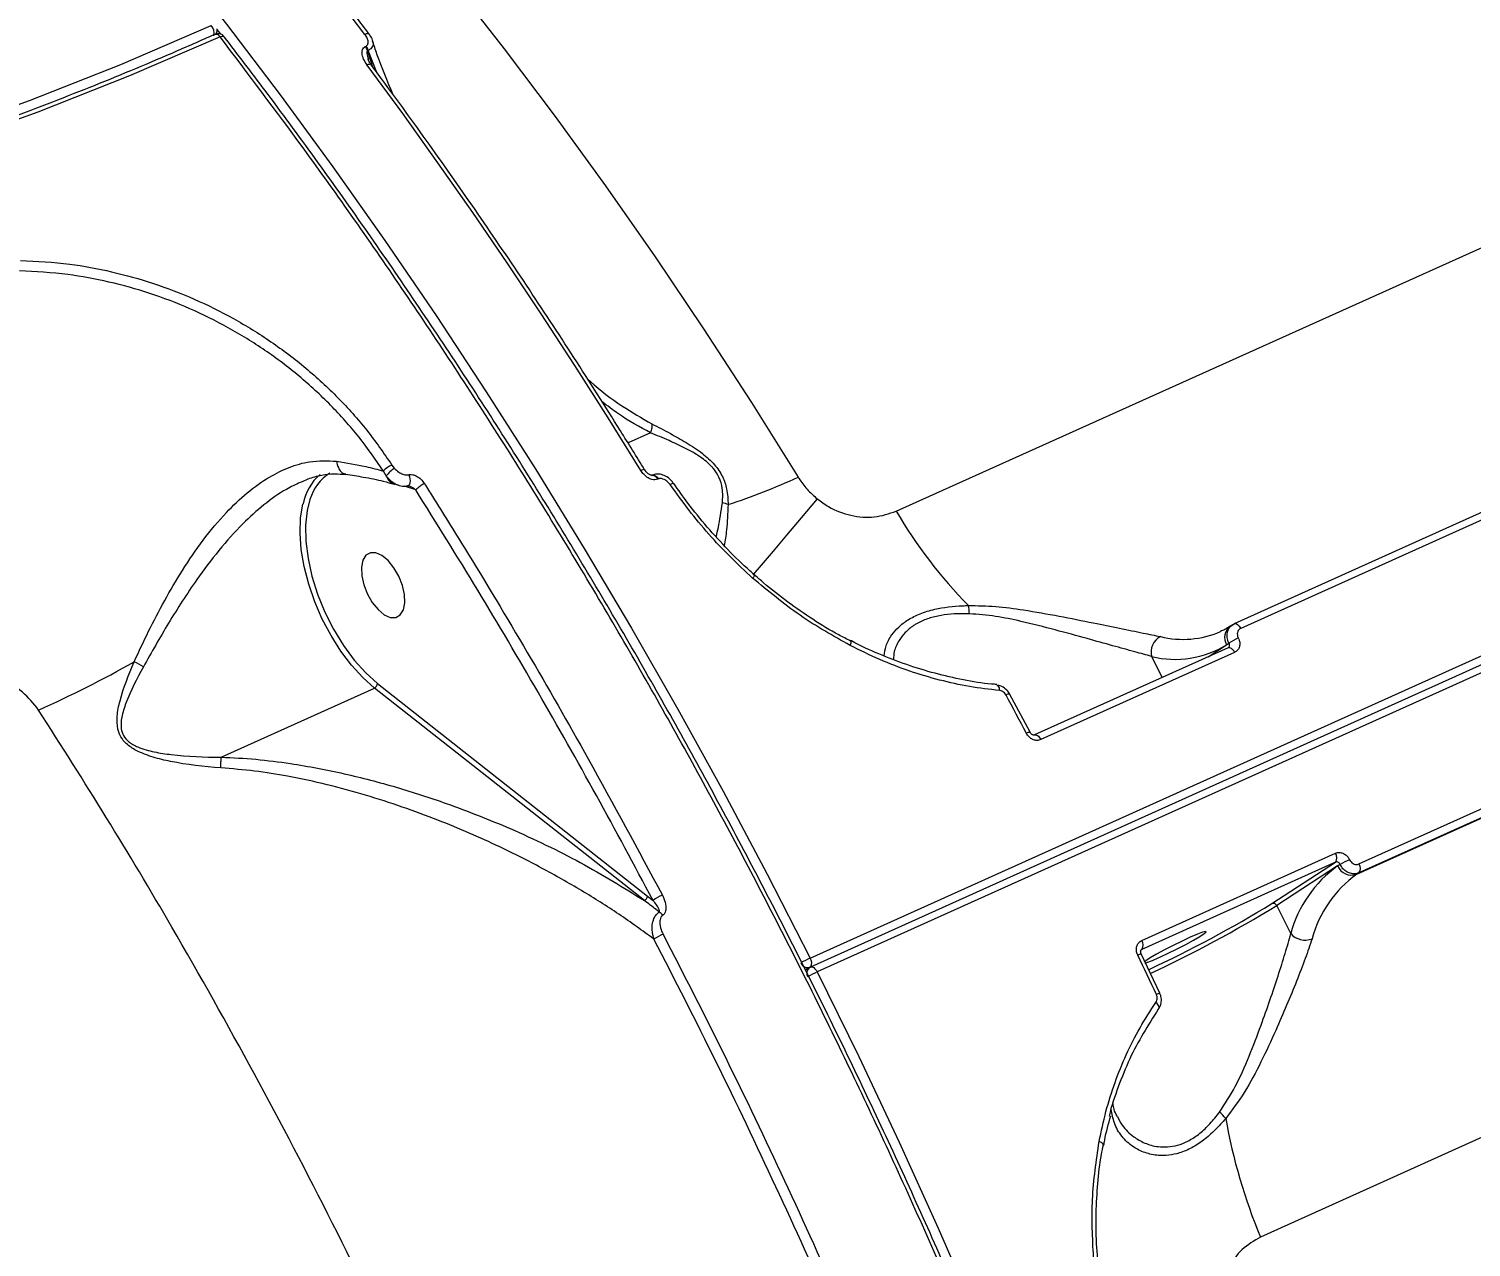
# Model space of a CAD drawing. Header units: millimetres. Extents: x -11024 to 8278, y -7837 to 5770.
# Drawn here: x 3257 to 3443, y -1253.4 to -1096.2 of the extents above; entities that cross this region are included whole.
import ezdxf

# ---------------------------------------------------------------- set-up
doc = ezdxf.new("R2010")
doc.units = ezdxf.units.MM
for name, color, linetype in [('DIKOM_ОБЪЕКТ', 7, 'Continuous'), ('DIKOM_РАЗМЕР_ЗОНА', 7, 'Continuous'), ('DIKOM_РАЗМЕР_ОБЪЕКТА', 7, 'Continuous')]:
    doc.layers.add(name, color=color, linetype=linetype)
doc.styles.add('style1', font='arial.ttf', dxfattribs={"width": 0.8})
doc.dimstyles.new('1-50', dxfattribs={"dimtxt": 300, "dimasz": 200, "dimexe": 100, "dimexo": 0, "dimgap": 100, "dimtad": 1, "dimtxsty": 'style1', "dimcen": 200, "dimclrd": 7, "dimclre": 7, "dimclrt": 7, "dimadec": 1, "dimazin": 2, "dimtfac": 1, "dimtmove": 0, "dimatfit": 2, "dimfxl": 0, "dimlwd": 25, "dimlwe": 18, "dimarcsym": 0})

# ---------------------------------------------------------------- blocks, each defined once
blk = doc.blocks.new('*D9')
at = {"layer": 'Defpoints', "color": 0, "transparency": 16777216}
for p in [(3740.68, 3707.51), (-8191.56, -3797.25), (-1076.12, -3797.25)]:
    blk.add_point(p, dxfattribs=at)
at = {"layer": 'DIKOM_РАЗМЕР_ОБЪЕКТА', "color": 7, "lineweight": 18, "transparency": 16777216}
for p, q in [((3740.68, 3707.51), (-8291.56, 3707.51)), ((-1076.12, -3797.25), (-8291.56, -3797.25))]:
    blk.add_line(p, q, dxfattribs=at)
at = {"layer": 'DIKOM_РАЗМЕР_ОБЪЕКТА', "color": 7, "lineweight": 25, "transparency": 16777216}
blk.add_line((-8191.56, 3507.51), (-8191.56, -3597.25), dxfattribs=at)
at = {"layer": 'DIKOM_РАЗМЕР_ОБЪЕКТА', "color": 7, "transparency": 16777216}
for points in [[(-8224.9, 3507.51), (-8158.23, 3507.51), (-8191.56, 3707.51)], [(-8224.9, -3597.25), (-8158.23, -3597.25), (-8191.56, -3797.25)]]:
    blk.add_solid(points, dxfattribs=at)
at = {"layer": 'DIKOM_РАЗМЕР_ОБЪЕКТА', "color": 7, "transparency": 16777216, "insert": (-8444.74, -44.87), "char_height": 300, "attachment_point": 5, "rotation": 90, "style": 'style1'}
blk.add_mtext('7500', dxfattribs=at)
blk = doc.blocks.new('*D10')
at = {"layer": 'Defpoints', "color": 0, "transparency": 16777216}
for p in [(-7791.31, -186.83), (6174.94, -1432.98), (6174.94, -5371.27)]:
    blk.add_point(p, dxfattribs=at)
at = {"layer": 'DIKOM_РАЗМЕР_ОБЪЕКТА', "color": 7, "lineweight": 18, "transparency": 16777216}
for p, q in [((-7791.31, -186.83), (-7791.31, -5471.27)), ((6174.94, -1432.98), (6174.94, -5471.27))]:
    blk.add_line(p, q, dxfattribs=at)
at = {"layer": 'DIKOM_РАЗМЕР_ОБЪЕКТА', "color": 7, "lineweight": 25, "transparency": 16777216}
blk.add_line((-7591.31, -5371.27), (5974.94, -5371.27), dxfattribs=at)
at = {"layer": 'DIKOM_РАЗМЕР_ОБЪЕКТА', "color": 7, "transparency": 16777216}
for points in [[(-7591.31, -5337.93), (-7591.31, -5404.6), (-7791.31, -5371.27)], [(5974.94, -5337.93), (5974.94, -5404.6), (6174.94, -5371.27)]]:
    blk.add_solid(points, dxfattribs=at)
at = {"layer": 'DIKOM_РАЗМЕР_ОБЪЕКТА', "color": 7, "transparency": 16777216, "insert": (-1343.68, -5118.1), "char_height": 300, "attachment_point": 5, "style": 'style1'}
blk.add_mtext('14000', dxfattribs=at)
blk = doc.blocks.new('*D11')
at = {"layer": 'Defpoints', "color": 0, "transparency": 16777216}
for p in [(3316.13, 5770.14), (-10574.15, -5797.25), (-1580.09, -5797.25)]:
    blk.add_point(p, dxfattribs=at)
at = {"layer": 'DIKOM_РАЗМЕР_ЗОНА', "color": 7, "lineweight": 18, "transparency": 16777216}
for p, q in [((3316.13, 5770.14), (-10674.15, 5770.14)), ((-1580.09, -5797.25), (-10674.15, -5797.25))]:
    blk.add_line(p, q, dxfattribs=at)
at = {"layer": 'DIKOM_РАЗМЕР_ЗОНА', "color": 7, "lineweight": 25, "transparency": 16777216}
blk.add_line((-10574.15, 5570.14), (-10574.15, -5597.25), dxfattribs=at)
at = {"layer": 'DIKOM_РАЗМЕР_ЗОНА', "color": 7, "transparency": 16777216}
for points in [[(-10607.49, 5570.14), (-10540.82, 5570.14), (-10574.15, 5770.14)], [(-10607.49, -5597.25), (-10540.82, -5597.25), (-10574.15, -5797.25)]]:
    blk.add_solid(points, dxfattribs=at)
at = {"layer": 'DIKOM_РАЗМЕР_ЗОНА', "color": 7, "transparency": 16777216, "insert": (-10827.33, -172.99), "char_height": 300, "attachment_point": 5, "rotation": 90, "style": 'style1'}
blk.add_mtext('11500', dxfattribs=at)

msp = doc.modelspace()

# ---------------------------------------------------------------- linework, layer by layer
at = {"layer": 'DIKOM_ОБЪЕКТ', "color": 7, "linetype": 'Continuous', "lineweight": 15}
for p, q in [((3368.844, -1158.45), (3642.04, -1035.323)), ((3357.757, -1216.09), (3735.549, -1045.822)), ((3735.597, -1046.981), (3357.806, -1217.248)), ((3736.446, -1047.61), (3358.654, -1217.877)), ((3281.139, -1096.905), (3281.198, -1096.775)), ((3300.397, -1098.484), (3300.492, -1098.441)), ((3300.778, -1099.011), (3300.682, -1099.053)), ((3301.899, -1101.855), (3300.778, -1099.011)), ((3300.682, -1099.053), (3301.278, -1101.014)), ((3689.016, -1128.957), (3415.82, -1252.084)), ((3477.225, -1143.777), (3412.438, -1172.976)), ((3478.054, -1144.368), (3413.267, -1173.567)), ((3337.176, -1148.337), (3334.271, -1149.646)), ((3303.82, -1152.494), (3304.127, -1152.896)), ((3303.085, -1153.887), (3302.729, -1153.262)), ((3337.397, -1153.802), (3337.344, -1153.826)), ((3338.169, -1154.293), (3338.101, -1154.323)), ((3306.894, -1155.699), (3305.446, -1155.215)), ((3340.151, -1154.88), (3340.148, -1154.873)), ((3412.204, -1173.104), (3411.916, -1173.292)), ((3412.22, -1173.126), (3412.402, -1172.996)), ((3412.402, -1172.996), (3412.438, -1172.976)), ((3362.947, -1175.225), (3362.952, -1175.227)), ((3428.514, -1203.958), (3493.3, -1174.759)), ((3411.646, -1176.058), (3386.668, -1187.316)), ((3412.478, -1176.654), (3387.5, -1187.912)), ((3409.083, -1177.214), (3411.447, -1175.671)), ((3411.447, -1175.671), (3411.753, -1175.472)), ((3411.656, -1176.05), (3411.642, -1176.056)), ((3428.219, -1205.286), (3493.005, -1176.087)), ((3493.293, -1175.899), (3428.507, -1205.098)), ((3401.779, -1177.184), (3403.138, -1179.893)), ((3301.985, -1180.684), (3336.796, -1208.102)), ((3381.829, -1180.801), (3381.639, -1180.787)), ((3281.8, -1190.17), (3301.574, -1181.258)), ((3336.386, -1208.676), (3301.574, -1181.258)), ((3386.098, -1186.967), (3383.474, -1182.027)), ((3400.505, -1213.833), (3425.482, -1202.576)), ((3425.478, -1203.721), (3400.5, -1214.979)), ((3417.293, -1209.06), (3425.478, -1203.721)), ((3425.763, -1204.206), (3417.907, -1209.33)), ((3426.068, -1204.007), (3425.763, -1204.206)), ((3428.507, -1205.098), (3428.219, -1205.286)), ((3336.796, -1208.102), (3337.49, -1208.65)), ((3419.719, -1212.942), (3417.907, -1209.33)), ((3402.836, -1220.62), (3400.432, -1215.537)), ((3400.5, -1214.979), (3400.448, -1215.013)), ((3400.5, -1214.979), (3400.454, -1215.011)), ((3357.67, -1217.323), (3357.16, -1217.655))]:
    msp.add_line(p, q, dxfattribs=at)
at = {"layer": 'DIKOM_ОБЪЕКТ', "color": 7, "linetype": 'Continuous', "lineweight": 15, "flags": 128}
for points in [[(3255.698, -1030.064), (3262.878, -1036.723), (3270.018, -1043.642), (3277.11, -1050.816), (3284.149, -1058.237), (3291.127, -1065.898), (3298.039, -1073.792), (3304.877, -1081.912), (3311.636, -1090.25), (3318.309, -1098.799), (3324.89, -1107.55), (3331.372, -1116.496), (3337.751, -1125.628), (3344.019, -1134.938), (3350.171, -1144.417), (3356.201, -1154.055)], [(3300.347, -1096.939), (3295.458, -1090.502), (3290.524, -1084.168), (3285.546, -1077.937), (3280.527, -1071.812), (3275.468, -1065.797), (3270.373, -1059.894), (3265.242, -1054.105), (3260.079, -1048.432)], [(3254.045, -1061.25), (3261.275, -1069.51), (3268.432, -1077.994), (3275.511, -1086.697), (3282.504, -1095.609), (3289.407, -1104.725), (3296.214, -1114.036), (3302.918, -1123.535), (3309.515, -1133.213), (3315.998, -1143.062), (3322.362, -1153.074), (3328.602, -1163.241), (3334.712, -1173.554), (3340.688, -1184.004), (3346.524, -1194.583), (3352.215, -1205.281), (3357.757, -1216.09)], [(3019.146, -1123.824), (3031.872, -1126.225), (3044.623, -1128.254), (3057.39, -1129.91), (3070.165, -1131.19), (3082.94, -1132.096), (3095.706, -1132.625), (3108.456, -1132.778), (3121.18, -1132.554), (3133.87, -1131.954), (3146.519, -1130.979), (3159.117, -1129.628), (3171.657, -1127.902), (3184.129, -1125.803), (3196.527, -1123.333), (3208.842, -1120.492), (3221.066, -1117.282), (3233.191, -1113.706), (3245.209, -1109.767), (3257.111, -1105.466), (3268.891, -1100.806), (3280.541, -1095.791)], [(3281.198, -1096.775), (3281.192, -1096.787), (3281.13, -1096.891)], [(3281.749, -1096.9), (3281.467, -1096.535), (3281.283, -1096.295)], [(3281.684, -1097.274), (3281.831, -1097.217), (3281.963, -1097.183), (3282.073, -1097.176), (3282.159, -1097.193), (3282.217, -1097.236), (3282.222, -1097.242)], [(3300.878, -1096.896), (3300.866, -1096.882), (3300.806, -1096.848), (3300.721, -1096.837), (3300.614, -1096.849), (3300.487, -1096.883), (3300.347, -1096.939)], [(3281.684, -1097.274), (3269.999, -1102.305), (3258.183, -1106.979), (3246.245, -1111.293), (3234.191, -1115.244), (3222.03, -1118.831), (3209.769, -1122.05), (3197.417, -1124.9), (3184.981, -1127.378), (3172.471, -1129.483), (3159.893, -1131.214), (3147.257, -1132.569), (3134.57, -1133.548), (3121.842, -1134.149), (3109.079, -1134.373), (3096.291, -1134.22), (3083.486, -1133.689), (3070.673, -1132.781), (3057.859, -1131.496), (3045.053, -1129.836), (3032.264, -1127.801), (3019.5, -1125.392)], [(3301.158, -1100.851), (3301.156, -1100.849), (3301.101, -1100.809), (3301.016, -1100.794), (3300.907, -1100.804), (3300.776, -1100.839), (3300.629, -1100.897)], [(3335.917, -1153.197), (3331.689, -1146.394), (3327.406, -1139.663), (3323.069, -1133.004), (3318.679, -1126.421), (3314.238, -1119.916), (3309.749, -1113.493), (3305.212, -1107.152), (3300.629, -1100.897)], [(3305.993, -1153.736), (3306.087, -1153.998), (3306.144, -1154.276), (3306.162, -1154.547), (3306.137, -1154.789), (3306.072, -1154.982), (3305.973, -1155.111), (3305.875, -1155.16)], [(3336.411, -1153.099), (3336.407, -1153.093), (3336.364, -1153.073), (3336.29, -1153.073), (3336.188, -1153.095), (3336.062, -1153.136), (3335.917, -1153.197)], [(3337.329, -1153.833), (3337.426, -1153.809), (3337.591, -1153.837), (3337.768, -1153.939), (3337.942, -1154.105), (3338.101, -1154.323)], [(3337.397, -1153.802), (3337.494, -1153.778), (3337.659, -1153.806), (3337.836, -1153.908), (3338.01, -1154.074), (3338.169, -1154.293)], [(3304.117, -1154.947), (3304.137, -1154.953), (3304.169, -1154.962)], [(3340.148, -1154.873), (3340.14, -1154.866), (3340.097, -1154.858), (3340.028, -1154.87), (3339.934, -1154.902), (3339.819, -1154.953), (3339.686, -1155.021)], [(3301.574, -1181.258), (3300.071, -1179.914), (3298.616, -1178.315), (3297.241, -1176.495), (3295.975, -1174.495), (3294.847, -1172.357), (3293.88, -1170.129), (3293.096, -1167.857), (3292.511, -1165.592), (3292.138, -1163.383), (3291.986, -1161.278), (3292.057, -1159.321), (3292.351, -1157.557), (3292.363, -1157.509)], [(3293.261, -1156.937), (3292.906, -1158.344), (3292.7, -1160.236), (3292.736, -1162.316), (3293.011, -1164.532), (3293.52, -1166.832), (3294.251, -1169.16), (3295.185, -1171.46), (3296.301, -1173.675), (3297.571, -1175.753), (3298.964, -1177.643), (3300.447, -1179.3), (3301.985, -1180.684)], [(3358.676, -1156.871), (3356.604, -1159.306), (3354.696, -1161.552), (3352.97, -1163.587), (3351.445, -1165.391), (3350.365, -1166.672)], [(3301.043, -1163.81), (3300.466, -1164.14), (3300.07, -1164.78), (3299.885, -1165.681), (3299.927, -1166.768), (3300.193, -1167.953), (3300.661, -1169.141), (3301.293, -1170.235), (3302.037, -1171.147), (3302.835, -1171.803), (3303.62, -1172.149), (3304.33, -1172.158), (3304.906, -1171.828), (3305.303, -1171.188), (3305.488, -1170.287), (3305.446, -1169.2), (3305.18, -1168.015), (3304.712, -1166.827), (3304.08, -1165.733), (3303.335, -1164.821), (3302.538, -1164.165), (3301.753, -1163.819), (3301.043, -1163.81)], [(3412.438, -1172.976), (3412.493, -1172.958), (3412.597, -1172.954), (3412.71, -1172.984), (3412.829, -1173.048), (3412.948, -1173.141), (3413.063, -1173.262), (3413.171, -1173.406), (3413.267, -1173.567)], [(3362.952, -1175.227), (3362.976, -1175.244), (3362.995, -1175.294), (3362.996, -1175.374), (3362.979, -1175.481), (3362.945, -1175.61), (3362.896, -1175.758)], [(3411.646, -1176.058), (3411.701, -1176.04), (3411.806, -1176.036), (3411.92, -1176.067), (3412.039, -1176.131), (3412.158, -1176.225), (3412.274, -1176.347), (3412.382, -1176.492), (3412.478, -1176.654)], [(3381.827, -1180.914), (3381.856, -1180.918), (3381.93, -1180.952), (3381.998, -1181.022), (3382.056, -1181.123), (3382.103, -1181.253), (3382.137, -1181.406), (3382.157, -1181.578)], [(3385.633, -1187.114), (3385.306, -1186.495), (3384.979, -1185.876), (3384.651, -1185.257), (3384.323, -1184.639), (3383.994, -1184.021), (3383.665, -1183.403), (3383.335, -1182.786), (3383.005, -1182.169)], [(3386.668, -1187.316), (3386.723, -1187.298), (3386.828, -1187.294), (3386.942, -1187.324), (3387.061, -1187.388), (3387.18, -1187.483), (3387.296, -1187.605), (3387.404, -1187.749), (3387.5, -1187.912)], [(3402.839, -1215.971), (3403.909, -1215.473), (3405.05, -1214.911), (3406.172, -1214.332), (3407.183, -1213.781), (3408.001, -1213.305), (3408.56, -1212.94), (3408.815, -1212.717), (3408.745, -1212.654), (3408.356, -1212.755), (3407.679, -1213.014), (3406.768, -1213.408), (3405.699, -1213.906), (3404.558, -1214.467), (3403.436, -1215.046), (3402.425, -1215.597), (3401.607, -1216.074), (3401.048, -1216.438), (3400.843, -1216.604)], [(3402.389, -1220.806), (3402.09, -1220.169), (3401.791, -1219.532), (3401.491, -1218.896), (3401.19, -1218.259), (3400.889, -1217.623), (3400.587, -1216.988), (3400.285, -1216.352), (3399.983, -1215.717)], [(3357.806, -1217.248), (3357.863, -1217.23), (3357.971, -1217.227), (3358.088, -1217.261), (3358.21, -1217.329), (3358.332, -1217.429), (3358.45, -1217.557), (3358.559, -1217.709), (3358.654, -1217.877)], [(3358.654, -1217.877), (3364.016, -1228.804), (3369.219, -1239.821), (3374.259, -1250.919), (3379.13, -1262.09), (3383.829, -1273.323), (3388.352, -1284.61), (3392.696, -1295.94), (3396.856, -1307.305), (3400.829, -1318.694), (3404.611, -1330.098), (3408.2, -1341.508), (3411.593, -1352.914)], [(3402.702, -1222.618), (3402.737, -1222.538), (3402.743, -1222.437), (3402.718, -1222.323), (3402.663, -1222.198), (3402.579, -1222.068), (3402.471, -1221.937), (3402.341, -1221.81)], [(3402.633, -1222.683), (3402.699, -1222.621), (3402.702, -1222.618)], [(3395.523, -1240.173), (3395.523, -1240.171), (3395.518, -1240.109), (3395.478, -1240.041), (3395.405, -1239.972), (3395.3, -1239.904), (3395.168, -1239.838), (3395.014, -1239.777)]]:
    msp.add_lwpolyline(points, dxfattribs=at)
at = {"layer": 'DIKOM_ОБЪЕКТ', "color": 7, "linetype": 'Continuous', "lineweight": 15}
for centre, radius, start, end in [((3279.416, -1096.753), 1.481, 346.19938, 40.54479), ((3281.425, -1097.846), 1, 37.52056, 114.14609), ((3281.117, -1097.561), 0.635, 26.80992, 99.12696), ((3280.285, -1096.366), 1, 335.87481, 8.2562), ((3298.894, -1099.594), 1.869, 16.82023, 36.45131), ((3298.977, -1099.557), 1.882, 16.88895, 36.38139), ((3305.277, -1155.722), 3.542, 114.28813, 136.00289), ((3307.557, -1157.545), 5.777, 126.41907, 140.72148), ((3298.852, -1158.719), 6.601, 130.43217, 169.43584), ((3298.988, -1158.593), 5.961, 121.99271, 163.86671), ((3304.648, -1153.397), 1.639, 197.40914, 251.08273), ((3320.031, -1075.132), 86.817, 288.22078, 294.62181), ((3309.399, -1158.045), 3.432, 113.56069, 136.87284), ((3346.039, -1160.02), 2.678, 64.8624, 81.44472), ((3423.077, -1126.63), 62.879, 210.40202, 224.39396), ((3348.872, -1165.651), 2.037, 315.6953, 328.60802), ((3371.871, -1171.998), 6.426, 2.85517, 12.39724), ((3413.003, -1174.742), 1.812, 126.87549, 210.84057), ((3403.991, -1176.63), 2.28, 118.41565, 194.05572), ((3405.826, -1162.784), 12.196, 256.14552, 293.32319), ((3415.975, -1181.619), 7.458, 113.91007, 124.48382), ((3404.83, -1165.033), 12.528, 255.90403, 301.88306), ((3202.671, -1058.815), 137.063, 293.9304, 299.70323), ((3267.483, -1184.885), 7.672, 55.93772, 66.14588), ((3301.258, -1180.599), 0.731, 295.60224, 353.30778), ((3383.455, -1182.809), 0.782, 88.61116, 125.0847), ((3386.112, -1187.82), 0.853, 90.92977, 124.20875), ((3424.683, -1203.145), 0.981, 324.08615, 35.48453), ((3434.964, -1217.03), 15.783, 125.6571, 164.98939), ((3427.568, -1203.434), 1.963, 203.15384, 289.3728), ((3435.845, -1222.47), 20.892, 114.13694, 117.90301), ((3427.716, -1204.523), 0.978, 323.97675, 35.30433), ((3436.982, -1217.499), 15.032, 125.6583, 164.98986), ((3336.07, -1208.017), 0.731, 295.60174, 353.30547), ((3341.711, -1214.794), 7.455, 113.88811, 124.49477), ((3337.412, -1211.479), 1.598, 33.59118, 56.39352), ((3332.999, -1070.913), 161.833, 294.99332, 301.39044), ((3329.376, -1063.86), 170.292, 295.08888, 301.32391), ((3417.456, -1209.524), 0.491, 23.16659, 109.36239), ((3342.332, -1220.936), 8.679, 114.11618, 122.91624), ((3399.705, -1214.403), 0.981, 324.08615, 35.48453), ((3421.57, -1211.292), 2.48, 221.71671, 291.08167), ((3362.087, -1225.812), 10.643, 114.00667, 121.40724), ((3356.933, -1216.692), 1.022, 326.28408, 36.14497), ((3401.021, -1217.658), 2.201, 105.53947, 118.16294), ((3397.857, -1205.967), 11.176, 285.81473, 296.47682), ((3357.448, -1216.338), 0.987, 203.28196, 287.32126), ((3358.214, -1218.047), 0.906, 126.8678, 210.85932), ((3363.266, -1228.218), 11.322, 114.03643, 120.99089), ((3358.217, -1218.16), 1, 114.26071, 123.11703), ((3403.849, -1223.684), 3.227, 108.31021, 116.9078), ((3406.672, -1240.576), 6.018, 39.19978, 49.97316), ((3481.347, -1224.581), 71.065, 189.87775, 202.76849)]:
    msp.add_arc(centre, radius, start, end, dxfattribs=at)
for points, knots in [([(3300.878, -1096.896), (3299.735, -1095.38), (3296.421, -1090.986), (3290.872, -1083.848), (3284.209, -1075.549), (3277.472, -1067.444), (3270.666, -1059.539), (3265.046, -1053.226), (3261.691, -1049.571), (3260.641, -1048.427)], [0, 0, 0, 0, 0.0879777, 0.2551315, 0.4222946, 0.5894591, 0.7566292, 0.9238002, 1, 1, 1, 1]), ([(3281.016, -1096.934), (3279.16, -1097.756), (3273.774, -1100.143), (3264.77, -1103.87), (3253.976, -1108.014), (3243.08, -1111.856), (3232.09, -1115.397), (3221.012, -1118.635), (3209.852, -1121.567), (3198.615, -1124.194), (3187.308, -1126.512), (3175.937, -1128.521), (3164.509, -1130.219), (3153.029, -1131.607), (3141.504, -1132.682), (3129.94, -1133.444), (3118.343, -1133.894), (3106.72, -1134.03), (3095.077, -1133.853), (3083.42, -1133.363), (3071.756, -1132.559), (3060.09, -1131.443), (3048.43, -1130.016), (3036.783, -1128.274), (3027.045, -1126.569), (3021.196, -1125.403), (3019.216, -1125.008)], [0, 0, 0, 0, 0.0228177, 0.0662255, 0.1096339, 0.153043, 0.1964519, 0.2398609, 0.28327, 0.3266792, 0.3700887, 0.4134981, 0.4569072, 0.5003164, 0.5437256, 0.5871341, 0.6305423, 0.6739498, 0.7173578, 0.760765, 0.8041723, 0.8475786, 0.8909842, 0.9343903, 0.9777954, 1, 1, 1, 1]), ([(3300.492, -1098.441), (3300.549, -1098.406), (3300.661, -1098.336), (3300.758, -1098.137), (3300.778, -1097.828), (3300.653, -1097.399), (3300.452, -1097.097), (3300.347, -1096.939)], [0, 0, 0, 0, 0.1189852, 0.2374298, 0.4123332, 0.6910385, 1, 1, 1, 1]), ([(3301.348, -1097.764), (3301.343, -1097.744), (3301.279, -1097.483), (3301.115, -1097.185), (3300.902, -1096.949), (3300.862, -1096.904)], [0, 0, 0, 0, 0.0629889, 0.821809, 1, 1, 1, 1]), ([(3385.49, -1690.801), (3388.272, -1687.547), (3393.852, -1681.021), (3401.362, -1669.846), (3408.239, -1657.717), (3414.443, -1644.457), (3419.94, -1630.094), (3424.687, -1614.644), (3428.584, -1598.448), (3431.635, -1581.581), (3433.866, -1564.128), (3435.313, -1545.805), (3435.937, -1526.638), (3435.715, -1506.676), (3434.664, -1486.597), (3432.844, -1466.499), (3430.325, -1446.476), (3427.046, -1425.96), (3422.986, -1404.998), (3418.141, -1383.648), (3412.542, -1362.086), (3406.191, -1340.375), (3399.106, -1318.582), (3391.255, -1296.635), (3382.63, -1274.606), (3373.246, -1252.572), (3363.308, -1231.016), (3352.863, -1210.003), (3341.969, -1189.582), (3330.447, -1169.419), (3318.313, -1149.596), (3305.589, -1130.206), (3293.363, -1112.733), (3285.265, -1102.014), (3281.684, -1097.274)], [0, 0, 0, 0, 0.0310494, 0.0622717, 0.0935177, 0.1247399, 0.156869, 0.1890241, 0.2211531, 0.2523752, 0.2836214, 0.3148435, 0.3469725, 0.3791277, 0.4112567, 0.4413547, 0.4714741, 0.5015721, 0.5324795, 0.5634102, 0.5943176, 0.6255398, 0.656786, 0.6880082, 0.7201373, 0.7522926, 0.7844217, 0.8156438, 0.8468901, 0.8781122, 0.9102413, 0.9423966, 0.9745258, 1, 1, 1, 1]), ([(3385.739, -1690.643), (3386.961, -1689.257), (3389.601, -1686.263), (3393.465, -1681.336), (3397.364, -1675.944), (3401.084, -1670.301), (3404.618, -1664.432), (3407.963, -1658.338), (3411.123, -1652.019), (3414.097, -1645.473), (3416.889, -1638.699), (3419.498, -1631.693), (3421.924, -1624.456), (3424.17, -1616.984), (3426.234, -1609.275), (3428.117, -1601.328), (3429.814, -1593.165), (3431.316, -1584.818), (3432.619, -1576.317), (3433.721, -1567.674), (3434.622, -1558.884), (3435.326, -1549.944), (3435.83, -1540.852), (3436.138, -1531.606), (3436.247, -1522.202), (3436.159, -1512.639), (3435.873, -1502.913), (3435.389, -1493.021), (3434.706, -1482.98), (3433.829, -1472.835), (3432.757, -1462.622), (3431.496, -1452.358), (3430.043, -1442.032), (3428.4, -1431.643), (3426.566, -1421.191), (3424.542, -1410.677), (3422.328, -1400.101), (3419.923, -1389.463), (3417.328, -1378.762), (3414.542, -1367.999), (3411.568, -1357.184), (3408.414, -1346.347), (3405.089, -1335.522), (3401.6, -1324.73), (3397.948, -1313.976), (3394.135, -1303.259), (3390.159, -1292.578), (3386.021, -1281.934), (3381.722, -1271.327), (3377.261, -1260.756), (3372.638, -1250.223), (3367.854, -1239.727), (3362.909, -1229.274), (3357.815, -1218.886), (3352.589, -1208.597), (3347.243, -1198.434), (3341.781, -1188.405), (3336.205, -1178.509), (3330.513, -1168.744), (3324.705, -1159.11), (3318.782, -1149.608), (3312.744, -1140.237), (3306.591, -1131), (3300.324, -1121.894), (3293.94, -1112.927), (3287.905, -1104.694), (3283.96, -1099.534), (3282.213, -1097.249)], [0, 0, 0, 0, 0.0134132, 0.0289745, 0.0445842, 0.0601399, 0.0756203, 0.0910441, 0.1064284, 0.1217907, 0.137148, 0.1525153, 0.1679062, 0.183338, 0.1988277, 0.2143925, 0.2300272, 0.2456387, 0.261158, 0.2766119, 0.2920181, 0.307394, 0.322757, 0.3381247, 0.353509, 0.3689272, 0.3843965, 0.3999345, 0.4155539, 0.431174, 0.4466864, 0.462149, 0.4775741, 0.4929744, 0.5083622, 0.5237503, 0.5391485, 0.5545676, 0.5700202, 0.5855187, 0.6010754, 0.6166522, 0.6321816, 0.6476578, 0.6630934, 0.6785006, 0.6938919, 0.7092797, 0.7246751, 0.7400877, 0.7555299, 0.7710139, 0.7865523, 0.8021323, 0.8176832, 0.8331735, 0.84862, 0.8640348, 0.8794303, 0.894819, 0.9102128, 0.9256201, 0.9410534, 0.9565247, 0.9720464, 0.987622, 1, 1, 1, 1]), ([(3300.629, -1100.897), (3300.462, -1100.642), (3300.142, -1100.152), (3299.948, -1099.458), (3299.984, -1098.962), (3300.136, -1098.647), (3300.31, -1098.538), (3300.397, -1098.484)], [0, 0, 0, 0, 0.3089041, 0.5923648, 0.7697571, 0.8845319, 1, 1, 1, 1]), ([(3301.333, -1097.797), (3301.375, -1097.924), (3301.461, -1098.18), (3301.337, -1098.528), (3301.113, -1098.815), (3300.891, -1098.944), (3300.778, -1099.011)], [0, 0, 0, 0, 0.2826132, 0.567165, 0.7775663, 1, 1, 1, 1]), ([(3303.995, -1104.73), (3303.265, -1102.995), (3302.308, -1100.722), (3301.509, -1098.361), (3301.32, -1097.801)], [0, 0, 0, 0, 0.7628749, 1, 1, 1, 1]), ([(3300.682, -1099.053), (3300.67, -1099.061), (3300.643, -1099.079), (3300.611, -1099.143), (3300.583, -1099.314), (3300.622, -1099.666), (3300.739, -1099.959), (3300.811, -1100.137)], [0, 0, 0, 0, 0.0433636, 0.09694, 0.1944362, 0.5100108, 1, 1, 1, 1]), ([(3301.175, -1100.843), (3301.129, -1100.79), (3300.931, -1100.565), (3300.795, -1100.266), (3300.753, -1100.084), (3300.748, -1100.062)], [0, 0, 0, 0, 0.2101416, 0.90269, 1, 1, 1, 1]), ([(3336.41, -1153.099), (3335.372, -1151.418), (3332.362, -1146.542), (3327.295, -1138.577), (3321.176, -1129.257), (3314.953, -1120.091), (3308.744, -1111.242), (3304.126, -1104.863), (3301.621, -1101.478), (3301.158, -1100.851)], [0, 0, 0, 0, 0.0925201, 0.2683, 0.4440855, 0.6198763, 0.7956662, 0.9622119, 1, 1, 1, 1]), ([(3255.927, -1126.091), (3258.04, -1126.199), (3261.934, -1126.397), (3267.7, -1127.482), (3273.084, -1128.985), (3278.357, -1131.004), (3283.437, -1133.525), (3288.264, -1136.507), (3292.789, -1139.924), (3296.924, -1143.762), (3300.677, -1147.938), (3302.773, -1150.977), (3303.82, -1152.494)], [0, 0, 0, 0, 0.1166818, 0.2150872, 0.3137982, 0.4122033, 0.5100624, 0.6082274, 0.7060852, 0.8039539, 0.9021345, 1, 1, 1, 1]), ([(3302.729, -1153.262), (3301.705, -1151.778), (3299.653, -1148.805), (3295.98, -1144.721), (3291.931, -1140.967), (3287.499, -1137.626), (3282.771, -1134.711), (3277.794, -1132.248), (3272.628, -1130.276), (3267.351, -1128.81), (3261.7, -1127.752), (3257.883, -1127.562), (3255.812, -1127.458)], [0, 0, 0, 0, 0.0977708, 0.1958561, 0.2936319, 0.3914597, 0.4895951, 0.5874228, 0.6858993, 0.7846824, 0.8831572, 1, 1, 1, 1]), ([(3329.028, -1141.354), (3329.16, -1141.477), (3330.564, -1142.786), (3333.301, -1144.845), (3336.046, -1146.431), (3337.34, -1147.179)], [0, 0, 0, 0, 0.0521226, 0.5530912, 1, 1, 1, 1]), ([(3337.181, -1148.331), (3335.773, -1147.578), (3333.594, -1146.412), (3331.601, -1144.848), (3330.896, -1144.295)], [0, 0, 0, 0, 0.6463019, 1, 1, 1, 1]), ([(3337.34, -1147.179), (3337.343, -1147.21), (3337.361, -1147.375), (3337.349, -1147.75), (3337.241, -1148.124), (3337.181, -1148.331)], [0, 0, 0, 0, 0.0927151, 0.4978127, 1, 1, 1, 1]), ([(3337.34, -1147.179), (3338.129, -1147.586), (3339.58, -1148.335), (3341.788, -1149.568), (3343.75, -1150.846), (3345.415, -1152.328), (3346.511, -1153.96), (3347.102, -1155.778), (3347.15, -1156.933), (3347.177, -1157.596)], [0, 0, 0, 0, 0.18400414, 0.33841538, 0.49562061, 0.62416746, 0.73745361, 0.84920898, 1, 1, 1, 1]), ([(3337.176, -1148.337), (3337.176, -1148.336), (3337.178, -1148.335), (3337.18, -1148.333), (3337.181, -1148.332), (3337.181, -1148.331)], [0, 0, 0, 0, 0.4156419, 0.763238, 1, 1, 1, 1]), ([(3346.438, -1157.372), (3346.473, -1156.766), (3346.533, -1155.726), (3346.117, -1154.165), (3345.525, -1153.224), (3344.737, -1152.314), (3343.487, -1151.316), (3341.585, -1150.266), (3339.409, -1149.264), (3337.963, -1148.664), (3337.176, -1148.337)], [0, 0, 0, 0, 0.1504158, 0.2579303, 0.3421028, 0.3655783, 0.4905462, 0.6470427, 0.8079167, 1, 1, 1, 1]), ([(3270.586, -1177.868), (3271.198, -1176.558), (3272.423, -1173.934), (3274.493, -1169.967), (3276.815, -1165.994), (3279.445, -1162.129), (3282.252, -1158.743), (3285.131, -1156.015), (3287.863, -1154.049), (3290.576, -1152.728), (3293.495, -1151.855), (3295.536, -1151.951), (3296.698, -1152.005)], [0, 0, 0, 0, 0.107595, 0.215495, 0.3229232, 0.4368085, 0.5505823, 0.6441657, 0.7376614, 0.8166135, 0.8955112, 1, 1, 1, 1]), ([(3296.698, -1152.005), (3297.984, -1152.216), (3300.118, -1152.565), (3301.986, -1153.064), (3302.729, -1153.262)], [0, 0, 0, 0, 0.6026015, 1, 1, 1, 1]), ([(3296.698, -1152.005), (3296.704, -1152.047), (3296.736, -1152.279), (3296.856, -1152.745), (3297.152, -1153.278), (3297.527, -1153.619), (3297.794, -1153.64), (3297.89, -1153.648)], [0, 0, 0, 0, 0.0459949, 0.2576394, 0.5476495, 0.8376511, 1, 1, 1, 1]), ([(3304.127, -1152.896), (3304.308, -1153.074), (3304.639, -1153.399), (3305.2, -1153.683), (3305.657, -1153.785), (3305.896, -1153.75), (3305.993, -1153.736)], [0, 0, 0, 0, 0.3467135, 0.6312375, 0.8513002, 1, 1, 1, 1]), ([(3292.014, -1154.745), (3291.411, -1155.022), (3289.794, -1155.766), (3287.301, -1157.575), (3284.369, -1160.208), (3281.467, -1163.471), (3278.237, -1167.783), (3274.951, -1172.895), (3272.838, -1176.65), (3271.781, -1178.529)], [0, 0, 0, 0, 0.0688796, 0.1847184, 0.3006789, 0.4441521, 0.5877717, 0.7937434, 1, 1, 1, 1]), ([(3292.04, -1154.722), (3292.37, -1154.568), (3293.283, -1154.139), (3294.76, -1153.767), (3296.386, -1153.566), (3297.408, -1153.677), (3297.881, -1153.728)], [0, 0, 0, 0, 0.166989, 0.4622714, 0.7511172, 1, 1, 1, 1]), ([(3297.863, -1153.691), (3298.628, -1153.802), (3300.333, -1154.051), (3302.418, -1154.485), (3303.648, -1154.836), (3304.108, -1154.967)], [0, 0, 0, 0, 0.3373356, 0.7518057, 1, 1, 1, 1]), ([(3304.693, -1155.097), (3304.657, -1155.091), (3304.349, -1155.041), (3303.745, -1154.662), (3303.316, -1154.158), (3303.085, -1153.887)], [0, 0, 0, 0, 0.0580708, 0.4929851, 1, 1, 1, 1]), ([(3305.993, -1153.736), (3306.036, -1153.728), (3306.201, -1153.695), (3306.548, -1153.724), (3307.051, -1153.919), (3307.596, -1154.313), (3307.878, -1154.698), (3308.027, -1154.9)], [0, 0, 0, 0, 0.0579403, 0.2244714, 0.4300532, 0.7004552, 1, 1, 1, 1]), ([(3338.101, -1154.323), (3337.984, -1154.359), (3337.751, -1154.432), (3337.307, -1154.368), (3336.793, -1154.139), (3336.288, -1153.728), (3336.034, -1153.365), (3335.917, -1153.197)], [0, 0, 0, 0, 0.1523035, 0.3040467, 0.5080437, 0.7732337, 1, 1, 1, 1]), ([(3337.343, -1153.828), (3337.345, -1153.827), (3337.35, -1153.825), (3337.332, -1153.828), (3337.274, -1153.821), (3337.184, -1153.796), (3337.043, -1153.734), (3336.839, -1153.6), (3336.601, -1153.384), (3336.481, -1153.19), (3336.421, -1153.093)], [0, 0, 0, 0, 0.02683, 0.0885216, 0.1542876, 0.2279388, 0.3320977, 0.4960166, 0.7486395, 1, 1, 1, 1]), ([(3340.137, -1154.881), (3340.089, -1154.807), (3339.869, -1154.467), (3339.346, -1154.026), (3338.626, -1153.697), (3337.958, -1153.616), (3337.577, -1153.747), (3337.402, -1153.807)], [0, 0, 0, 0, 0.0830378, 0.380414, 0.6185737, 0.8240408, 1, 1, 1, 1]), ([(3339.686, -1155.021), (3339.582, -1154.889), (3339.374, -1154.627), (3338.987, -1154.364), (3338.627, -1154.239), (3338.355, -1154.227), (3338.221, -1154.274), (3338.169, -1154.293)], [0, 0, 0, 0, 0.2717951, 0.5388934, 0.7375827, 0.8966844, 1, 1, 1, 1]), ([(3356.201, -1154.055), (3356.232, -1154.105), (3356.567, -1154.644), (3357.316, -1155.659), (3358.217, -1156.462), (3358.676, -1156.871)], [0, 0, 0, 0, 0.0468041, 0.5142486, 1, 1, 1, 1]), ([(3304.172, -1154.937), (3304.256, -1154.959), (3304.367, -1154.987), (3304.468, -1155.019), (3304.493, -1155.027)], [0, 0, 0, 0, 0.7517024, 1, 1, 1, 1]), ([(3304.693, -1155.098), (3304.728, -1155.112), (3305.001, -1155.229), (3305.424, -1155.264), (3305.765, -1155.16), (3305.866, -1155.129)], [0, 0, 0, 0, 0.0930799, 0.7330044, 1, 1, 1, 1]), ([(3305.88, -1155.159), (3305.877, -1155.16), (3305.87, -1155.161), (3305.89, -1155.159), (3305.936, -1155.164), (3305.983, -1155.172), (3306.018, -1155.186), (3306.023, -1155.188)], [0, 0, 0, 0, 0.2173407, 0.4269228, 0.640184, 0.9405701, 1, 1, 1, 1]), ([(3306.894, -1155.699), (3306.779, -1155.611), (3306.567, -1155.45), (3306.271, -1155.275), (3306.079, -1155.211), (3306.022, -1155.192)], [0, 0, 0, 0, 0.4547454, 0.8362096, 1, 1, 1, 1]), ([(3337.49, -1208.65), (3335.075, -1204.128), (3330.246, -1195.086), (3322.691, -1181.752), (3314.934, -1168.582), (3309.574, -1159.994), (3306.894, -1155.699)], [0, 0, 0, 0, 0.2493145, 0.4986288, 0.7493141, 1, 1, 1, 1]), ([(3308.027, -1154.9), (3308.374, -1155.449), (3310.107, -1158.196), (3314.577, -1165.393), (3321.316, -1176.631), (3329.874, -1191.527), (3335.537, -1202.09), (3338.693, -1207.977)], [0, 0, 0, 0, 0.0321569, 0.1607915, 0.4182827, 0.6757742, 1, 1, 1, 1]), ([(3350.33, -1167.073), (3348.388, -1165.241), (3344.454, -1161.528), (3341.289, -1157.208), (3339.686, -1155.021)], [0, 0, 0, 0, 0.4937671, 1, 1, 1, 1]), ([(3350.625, -1166.695), (3350.408, -1166.512), (3349.193, -1165.483), (3347.125, -1163.421), (3344.45, -1160.515), (3342.114, -1157.655), (3340.768, -1155.723), (3340.171, -1154.866)], [0, 0, 0, 0, 0.0535968, 0.3009616, 0.5498261, 0.8000943, 1, 1, 1, 1]), ([(3345.623, -1161.738), (3345.722, -1161.349), (3346.045, -1160.09), (3346.277, -1158.483), (3346.438, -1157.372)], [0, 0, 0, 0, 0.3091332, 1, 1, 1, 1]), ([(3347.177, -1157.596), (3347.121, -1158.733), (3347.023, -1160.712), (3346.784, -1162.243), (3346.682, -1162.895)], [0, 0, 0, 0, 0.5743082, 1, 1, 1, 1]), ([(3358.676, -1156.871), (3359.152, -1157.217), (3360.484, -1158.187), (3363.033, -1159.118), (3366.107, -1159.372), (3367.926, -1158.759), (3368.844, -1158.45)], [0, 0, 0, 0, 0.1529612, 0.4283631, 0.7114356, 1, 1, 1, 1]), ([(3362.896, -1175.758), (3360.712, -1174.531), (3356.293, -1172.05), (3352.333, -1168.745), (3350.33, -1167.073)], [0, 0, 0, 0, 0.4941809, 1, 1, 1, 1]), ([(3362.971, -1175.192), (3362.459, -1174.935), (3360.795, -1174.097), (3358.071, -1172.422), (3354.834, -1170.179), (3352.349, -1168.254), (3351, -1167.028), (3350.629, -1166.691)], [0, 0, 0, 0, 0.1163354, 0.3779871, 0.6396529, 0.9010657, 1, 1, 1, 1]), ([(3367.302, -1177.114), (3367.351, -1176.69), (3367.453, -1175.801), (3368.128, -1174.516), (3369.122, -1173.365), (3370.334, -1172.428), (3371.9, -1171.637), (3374.21, -1170.933), (3376.407, -1170.676), (3377.914, -1170.626), (3378.147, -1170.619)], [0, 0, 0, 0, 0.1437213, 0.3014245, 0.4147257, 0.5308384, 0.645353, 0.7642452, 0.9635536, 1, 1, 1, 1]), ([(3378.147, -1170.619), (3379.323, -1170.631), (3381.678, -1170.656), (3385.632, -1171.218), (3389.883, -1171.966), (3394.057, -1172.818), (3397.687, -1173.555), (3400.651, -1174.156), (3402.189, -1174.476), (3402.906, -1174.625)], [0, 0, 0, 0, 0.1281465, 0.2567327, 0.4268141, 0.5968803, 0.7373117, 0.8775741, 1, 1, 1, 1]), ([(3378.289, -1171.678), (3378.069, -1171.675), (3376.661, -1171.652), (3374.681, -1171.802), (3372.618, -1172.38), (3371.632, -1172.86), (3370.736, -1173.432), (3369.941, -1174.102), (3369.082, -1175.246), (3368.551, -1176.44), (3368.504, -1177.24), (3368.485, -1177.572)], [0, 0, 0, 0, 0.0381109, 0.2440909, 0.3513274, 0.4626988, 0.4832871, 0.6007257, 0.7216982, 0.8844543, 1, 1, 1, 1]), ([(3401.779, -1177.184), (3401.082, -1176.991), (3399.593, -1176.579), (3396.755, -1175.801), (3393.313, -1174.845), (3389.344, -1173.747), (3385.363, -1172.737), (3381.635, -1171.937), (3379.414, -1171.765), (3378.289, -1171.678)], [0, 0, 0, 0, 0.122708, 0.2624616, 0.4060148, 0.5749271, 0.7482588, 0.8723684, 1, 1, 1, 1]), ([(3411.916, -1173.292), (3411.685, -1173.441), (3411.283, -1173.701), (3410.841, -1173.872), (3410.652, -1173.945)], [0, 0, 0, 0, 0.5730411, 1, 1, 1, 1]), ([(3411.753, -1175.472), (3411.693, -1175.338), (3411.542, -1174.999), (3411.473, -1174.415), (3411.598, -1173.811), (3411.858, -1173.351), (3412.121, -1173.188), (3412.22, -1173.126)], [0, 0, 0, 0, 0.154726, 0.3890906, 0.6233288, 0.857497, 1, 1, 1, 1]), ([(3381.639, -1180.787), (3381.469, -1180.776), (3380.098, -1180.681), (3377.493, -1180.227), (3373.846, -1179.408), (3370.199, -1178.287), (3366.6, -1176.871), (3364.191, -1175.811), (3363.015, -1175.163), (3362.991, -1175.149)], [0, 0, 0, 0, 0.02722431, 0.2194818, 0.41296792, 0.60725084, 0.80181748, 0.99600972, 1, 1, 1, 1]), ([(3412.952, -1174.802), (3412.998, -1174.902), (3413.113, -1175.155), (3413.169, -1175.591), (3413.081, -1176.046), (3412.85, -1176.433), (3412.602, -1176.581), (3412.478, -1176.654)], [0, 0, 0, 0, 0.1418252, 0.356709, 0.5713091, 0.7856823, 1, 1, 1, 1]), ([(3413.267, -1173.567), (3413.184, -1173.616), (3413.019, -1173.715), (3412.866, -1173.972), (3412.808, -1174.276), (3412.845, -1174.566), (3412.922, -1174.735), (3412.952, -1174.802)], [0, 0, 0, 0, 0.2142627, 0.4285858, 0.6431401, 0.8580447, 1, 1, 1, 1]), ([(3382.157, -1181.578), (3380.872, -1181.429), (3378.303, -1181.132), (3374.441, -1180.275), (3370.567, -1179.112), (3366.698, -1177.634), (3364.163, -1176.383), (3362.896, -1175.758)], [0, 0, 0, 0, 0.1976856, 0.395381, 0.5930871, 0.7965484, 1, 1, 1, 1]), ([(3411.701, -1176.013), (3411.709, -1176.007), (3411.757, -1175.975), (3411.806, -1175.876), (3411.834, -1175.729), (3411.81, -1175.587), (3411.769, -1175.505), (3411.753, -1175.472)], [0, 0, 0, 0, 0.0538545, 0.3117707, 0.5700263, 0.828979, 1, 1, 1, 1]), ([(3281.771, -1191.566), (3279.59, -1191.366), (3276.639, -1191.097), (3273.018, -1190.205), (3271.065, -1189.492), (3269.633, -1188.57), (3268.823, -1187.581), (3268.375, -1186.356), (3268.356, -1184.76), (3268.945, -1181.84), (3269.897, -1179.535), (3270.586, -1177.868)], [0, 0, 0, 0, 0.2657879, 0.3593745, 0.4543087, 0.5177516, 0.5632819, 0.6085764, 0.6803159, 0.7688743, 1, 1, 1, 1]), ([(3271.781, -1178.529), (3270.955, -1180.07), (3269.822, -1182.185), (3268.964, -1184.875), (3268.826, -1186.321), (3269.169, -1187.429), (3269.922, -1188.29), (3271.306, -1189.019), (3273.186, -1189.546), (3276.754, -1190.064), (3279.643, -1190.185), (3281.791, -1190.177), (3281.793, -1190.177)], [0, 0, 0, 0, 0.2369831, 0.3252753, 0.3938196, 0.4351347, 0.4764525, 0.5364602, 0.6308558, 0.7257799, 0.9996855, 1, 1, 1, 1]), ([(3258.267, -1184.096), (3257.617, -1183.276), (3256.296, -1181.608), (3253.388, -1179.954), (3250.233, -1179.149), (3247.778, -1179.229), (3246.506, -1179.575), (3246.185, -1179.662)], [0, 0, 0, 0, 0.21870364, 0.44477565, 0.67941465, 0.91920298, 1, 1, 1, 1]), ([(3383.459, -1182.034), (3383.421, -1181.957), (3383.27, -1181.651), (3382.807, -1181.237), (3382.257, -1180.942), (3381.915, -1180.942), (3381.835, -1180.943)], [0, 0, 0, 0, 0.1255872, 0.4946955, 0.8807867, 1, 1, 1, 1]), ([(3383.005, -1182.169), (3382.944, -1182.074), (3382.82, -1181.884), (3382.544, -1181.682), (3382.313, -1181.597), (3382.184, -1181.581), (3382.157, -1181.578)], [0, 0, 0, 0, 0.3067216, 0.6133506, 0.9195667, 1, 1, 1, 1]), ([(3298.697, -1697.32), (3301.758, -1695.285), (3307.882, -1691.213), (3316.378, -1683.798), (3324.415, -1675.374), (3331.893, -1665.827), (3338.786, -1655.191), (3344.939, -1643.693), (3350.349, -1631.396), (3355.028, -1618.374), (3359.053, -1604.417), (3362.379, -1589.532), (3364.978, -1573.751), (3366.794, -1557.416), (3367.839, -1540.598), (3368.139, -1523.373), (3367.7, -1505.466), (3366.49, -1486.911), (3364.496, -1467.758), (3361.759, -1448.418), (3358.304, -1428.96), (3354.172, -1409.457), (3349.297, -1389.601), (3343.665, -1369.449), (3337.276, -1349.066), (3330.264, -1328.88), (3322.666, -1308.957), (3314.53, -1289.354), (3305.73, -1269.769), (3296.267, -1250.275), (3286.162, -1230.938), (3276.362, -1213.505), (3267.052, -1197.882), (3261.197, -1188.694), (3258.267, -1184.096)], [0, 0, 0, 0, 0.0311785, 0.062381, 0.0935594, 0.1256441, 0.1577552, 0.18984, 0.2210202, 0.2522243, 0.2834047, 0.3154897, 0.347601, 0.3796861, 0.410889, 0.4421159, 0.4733189, 0.5054257, 0.5375585, 0.5696653, 0.6009196, 0.6321979, 0.6634521, 0.69561, 0.727794, 0.7599519, 0.7912841, 0.8226406, 0.8539729, 0.8862089, 0.9184711, 0.9507073, 0.9753305, 1, 1, 1, 1]), ([(3387.5, -1187.912), (3387.411, -1187.944), (3387.185, -1188.026), (3386.772, -1188.016), (3386.318, -1187.85), (3385.907, -1187.544), (3385.724, -1187.257), (3385.633, -1187.114)], [0, 0, 0, 0, 0.1405773, 0.3550931, 0.5699033, 0.7848559, 1, 1, 1, 1]), ([(3386.661, -1187.313), (3386.641, -1187.323), (3386.612, -1187.339), (3386.463, -1187.309), (3386.33, -1187.239), (3386.203, -1187.128), (3386.104, -1186.991), (3386.069, -1186.9), (3386.052, -1186.859)], [0, 0, 0, 0, 0.2990403, 0.4607611, 0.5982703, 0.74169, 0.8822141, 1, 1, 1, 1]), ([(3281.771, -1191.566), (3281.772, -1191.523), (3281.78, -1191.253), (3281.791, -1190.727), (3281.792, -1190.371), (3281.793, -1190.177)], [0, 0, 0, 0, 0.0794447, 0.4971902, 1, 1, 1, 1]), ([(3337.616, -1213.65), (3336.126, -1212.57), (3333.147, -1210.409), (3328.293, -1207.354), (3323.171, -1204.447), (3317.045, -1201.358), (3311.02, -1198.74), (3305.181, -1196.578), (3300.417, -1195.039), (3295.486, -1193.691), (3290.697, -1192.661), (3286.115, -1191.917), (3283.224, -1191.683), (3281.771, -1191.566)], [0, 0, 0, 0, 0.1007614, 0.2015245, 0.3037916, 0.4060544, 0.5490221, 0.6279406, 0.7068476, 0.7872938, 0.8677061, 0.933553, 1, 1, 1, 1]), ([(3281.793, -1190.177), (3281.793, -1190.176), (3281.794, -1190.174), (3281.796, -1190.172), (3281.799, -1190.171), (3281.8, -1190.17)], [0, 0, 0, 0, 0.2446272, 0.5658064, 1, 1, 1, 1]), ([(3281.8, -1190.17), (3283.301, -1190.246), (3286.302, -1190.398), (3291.63, -1191.085), (3297.715, -1192.239), (3304.422, -1193.999), (3311.61, -1196.339), (3319.625, -1199.521), (3328.27, -1203.666), (3333.68, -1207.006), (3336.386, -1208.676)], [0, 0, 0, 0, 0.0717674, 0.1435741, 0.2576774, 0.372186, 0.4865179, 0.6397319, 0.8198579, 1, 1, 1, 1]), ([(3425.482, -1202.576), (3425.572, -1202.543), (3425.797, -1202.462), (3426.204, -1202.476), (3426.648, -1202.648), (3427.045, -1202.964), (3427.216, -1203.258), (3427.302, -1203.404)], [0, 0, 0, 0, 0.1406796, 0.3551682, 0.5699433, 0.7848992, 1, 1, 1, 1]), ([(3426.068, -1204.007), (3426.042, -1203.957), (3425.988, -1203.857), (3425.861, -1203.749), (3425.717, -1203.689), (3425.583, -1203.683), (3425.508, -1203.71), (3425.478, -1203.721)], [0, 0, 0, 0, 0.21549623, 0.4306973, 0.64525058, 0.8594894, 1, 1, 1, 1]), ([(3428.507, -1205.098), (3428.388, -1205.141), (3428.088, -1205.25), (3427.544, -1205.233), (3426.949, -1205.006), (3426.416, -1204.589), (3426.184, -1204.201), (3426.068, -1204.007)], [0, 0, 0, 0, 0.1407005, 0.3553951, 0.570273, 0.785149, 1, 1, 1, 1]), ([(3427.302, -1203.404), (3427.359, -1203.502), (3427.474, -1203.698), (3427.738, -1203.909), (3428.033, -1204.024), (3428.304, -1204.033), (3428.455, -1203.979), (3428.514, -1203.958)], [0, 0, 0, 0, 0.2152016, 0.4302298, 0.6449386, 0.8594938, 1, 1, 1, 1]), ([(3338.296, -1210.148), (3338.16, -1210.042), (3337.524, -1209.549), (3336.887, -1209.06), (3336.386, -1208.676)], [0, 0, 0, 0, 0.2148349, 1, 1, 1, 1]), ([(3338.296, -1210.148), (3338.307, -1210.131), (3338.33, -1210.095), (3338.333, -1209.994), (3338.279, -1209.792), (3338.081, -1209.414), (3337.798, -1209.014), (3337.565, -1208.738), (3337.49, -1208.65)], [0, 0, 0, 0, 0.0381571, 0.0818018, 0.1920089, 0.4179616, 0.8123823, 1, 1, 1, 1]), ([(3338.693, -1207.977), (3338.762, -1208.12), (3338.982, -1208.573), (3339.164, -1209.277), (3339.143, -1209.939), (3338.999, -1210.363), (3338.829, -1210.517), (3338.743, -1210.595)], [0, 0, 0, 0, 0.16054156, 0.50813932, 0.73185317, 0.86536588, 1, 1, 1, 1]), ([(3337.616, -1213.65), (3337.561, -1213.469), (3337.385, -1212.878), (3337.334, -1211.94), (3337.551, -1211.065), (3337.873, -1210.487), (3338.153, -1210.263), (3338.296, -1210.148)], [0, 0, 0, 0, 0.1440976, 0.467926, 0.6900706, 0.8402654, 1, 1, 1, 1]), ([(3338.743, -1210.595), (3338.661, -1210.668), (3338.497, -1210.815), (3338.364, -1211.212), (3338.35, -1211.825), (3338.522, -1212.468), (3338.723, -1212.884), (3338.786, -1213.015)], [0, 0, 0, 0, 0.13887149, 0.27678002, 0.49660307, 0.84188674, 1, 1, 1, 1]), ([(3367.57, -1278.035), (3365.284, -1272.596), (3360.713, -1261.719), (3353.375, -1245.544), (3345.719, -1229.481), (3340.317, -1218.927), (3337.616, -1213.65)], [0, 0, 0, 0, 0.2491003, 0.4982001, 0.7490997, 1, 1, 1, 1]), ([(3338.786, -1213.015), (3341.474, -1218.265), (3346.85, -1228.765), (3354.508, -1244.822), (3361.885, -1261.07), (3366.5, -1272.05), (3368.807, -1277.54)], [0, 0, 0, 0, 0.2491003, 0.4982001, 0.7491007, 1, 1, 1, 1]), ([(3399.983, -1215.717), (3399.94, -1215.614), (3399.834, -1215.355), (3399.792, -1214.911), (3399.893, -1214.448), (3400.131, -1214.056), (3400.38, -1213.907), (3400.505, -1213.833)], [0, 0, 0, 0, 0.1418589, 0.3567415, 0.5713705, 0.7857296, 1, 1, 1, 1]), ([(3410.542, -1235.967), (3411.241, -1234.894), (3412.708, -1232.638), (3414.379, -1228.758), (3415.818, -1224.985), (3417.049, -1221.501), (3418.088, -1218.383), (3419.025, -1215.448), (3419.488, -1213.777), (3419.719, -1212.942)], [0, 0, 0, 0, 0.1463757, 0.3075806, 0.4690103, 0.6020985, 0.7351105, 0.8676432, 1, 1, 1, 1]), ([(3422.463, -1213.606), (3422.184, -1214.435), (3421.627, -1216.094), (3420.484, -1219.033), (3419.206, -1222.165), (3417.688, -1225.675), (3415.913, -1229.482), (3413.859, -1233.418), (3412.157, -1235.68), (3411.335, -1236.772)], [0, 0, 0, 0, 0.1316582, 0.2634879, 0.3951369, 0.5268747, 0.6882948, 0.8495348, 1, 1, 1, 1]), ([(3400.436, -1215.536), (3400.422, -1215.508), (3400.383, -1215.429), (3400.36, -1215.295), (3400.364, -1215.16), (3400.398, -1215.062), (3400.43, -1215.017), (3400.45, -1215.01), (3400.459, -1215.007)], [0, 0, 0, 0, 0.0890938, 0.2483579, 0.415706, 0.5987706, 0.819793, 1, 1, 1, 1]), ([(3402.341, -1221.81), (3402.389, -1221.721), (3402.487, -1221.543), (3402.511, -1221.215), (3402.459, -1220.964), (3402.401, -1220.834), (3402.389, -1220.806)], [0, 0, 0, 0, 0.3057154, 0.6116246, 0.9180422, 1, 1, 1, 1]), ([(3402.683, -1222.605), (3402.739, -1222.532), (3402.931, -1222.283), (3403.055, -1221.731), (3403.046, -1221.109), (3402.872, -1220.764), (3402.806, -1220.633)], [0, 0, 0, 0, 0.1333199, 0.4565109, 0.7944463, 1, 1, 1, 1]), ([(3395.014, -1239.777), (3395.287, -1238.474), (3395.832, -1235.869), (3397.015, -1232.127), (3398.477, -1228.509), (3400.225, -1225.033), (3401.636, -1222.884), (3402.341, -1221.81)], [0, 0, 0, 0, 0.1978347, 0.3955035, 0.5931722, 0.7965827, 1, 1, 1, 1]), ([(3402.633, -1222.683), (3401.324, -1224.764), (3399.34, -1227.917), (3397.461, -1232.689), (3396.587, -1235.176), (3396.295, -1236.478), (3396.294, -1236.479)], [0, 0, 0, 0, 0.4924573, 0.746057, 0.9996549, 1, 1, 1, 1]), ([(3395.625, -1240.203), (3395.659, -1239.996), (3395.87, -1238.703), (3396.214, -1237.465), (3396.503, -1236.425)], [0, 0, 0, 0, 0.1601435, 1, 1, 1, 1]), ([(3411.335, -1236.772), (3410.885, -1237.283), (3409.976, -1238.317), (3408.505, -1239.609), (3406.948, -1240.629), (3404.952, -1241.461), (3402.852, -1241.672), (3400.882, -1241.253), (3399.252, -1240.437), (3397.879, -1239.145), (3396.902, -1237.503), (3396.674, -1236.202), (3396.569, -1235.604)], [0, 0, 0, 0, 0.0739788, 0.1495679, 0.2237603, 0.3004974, 0.4348892, 0.5340966, 0.6361712, 0.761465, 0.8904607, 1, 1, 1, 1]), ([(3397.314, -1236.492), (3397.169, -1236.205), (3396.925, -1235.721), (3396.84, -1235.106), (3396.805, -1234.855)], [0, 0, 0, 0, 0.5913644, 1, 1, 1, 1]), ([(3397.351, -1236.493), (3397.548, -1236.891), (3398.056, -1237.917), (3399.286, -1239.085), (3400.867, -1240.017), (3402.744, -1240.548), (3404.696, -1240.449), (3406.481, -1239.748), (3407.433, -1239.134), (3408.385, -1238.38), (3409.336, -1237.485), (3410.136, -1236.478), (3410.542, -1235.967)], [0, 0, 0, 0, 0.09884326, 0.25424016, 0.37253293, 0.49386717, 0.65075584, 0.73055511, 0.81323998, 0.82513729, 0.91136872, 1, 1, 1, 1]), ([(3394.286, -1254.69), (3394.164, -1252.182), (3393.917, -1247.109), (3394.646, -1242.24), (3395.014, -1239.777)], [0, 0, 0, 0, 0.4941718, 1, 1, 1, 1]), ([(3394.83, -1254.79), (3394.772, -1254.134), (3394.602, -1252.191), (3394.593, -1248.974), (3394.804, -1245.17), (3395.142, -1242.232), (3395.468, -1240.597), (3395.552, -1240.181)], [0, 0, 0, 0, 0.1319073, 0.39047489, 0.65023337, 0.91101711, 1, 1, 1, 1]), ([(3415.82, -1252.084), (3414.988, -1252.566), (3413.341, -1253.52), (3411.623, -1255.971), (3410.796, -1258.473), (3410.765, -1260.096), (3410.755, -1260.676)], [0, 0, 0, 0, 0.2885696, 0.5716282, 0.8470374, 1, 1, 1, 1])]:
    msp.add_open_spline(points, degree=3, knots=knots, dxfattribs=at)

# ---------------------------------------------------------------- dimensions: what is measured, and where the dimension line sits
at = {"layer": 'DIKOM_РАЗМЕР_ЗОНА'}
dim = msp.add_linear_dim(base=(-10574.155, -5797.252), p1=(3316.126, 5770.14), p2=(-1580.087, -5797.252), angle=90, text='11500', dimstyle='1-50', dxfattribs=at)
dim.commit()
dim.dimension.update_dxf_attribs({"geometry": '*D11', "text_midpoint": (-10574.155, -172.992), "dimtype": 160})
at = {"layer": 'DIKOM_РАЗМЕР_ОБЪЕКТА'}
dim = msp.add_linear_dim(base=(-8191.564, -3797.252), p1=(3740.68, 3707.508), p2=(-1076.116, -3797.252), angle=90, text='7500', dimstyle='1-50', dxfattribs=at)
dim.commit()
dim.dimension.update_dxf_attribs({"geometry": '*D9', "text_midpoint": (-8191.564, -44.872), "dimtype": 160})
dim = msp.add_linear_dim(base=(6174.942, -5371.267), p1=(-7791.307, -186.829), p2=(6174.942, -1432.983), text='14000', dimstyle='1-50', dxfattribs=at)
dim.commit()
dim.dimension.update_dxf_attribs({"geometry": '*D10', "text_midpoint": (-1343.681, -5371.267), "dimtype": 160})

doc.saveas('drawing.dxf')
